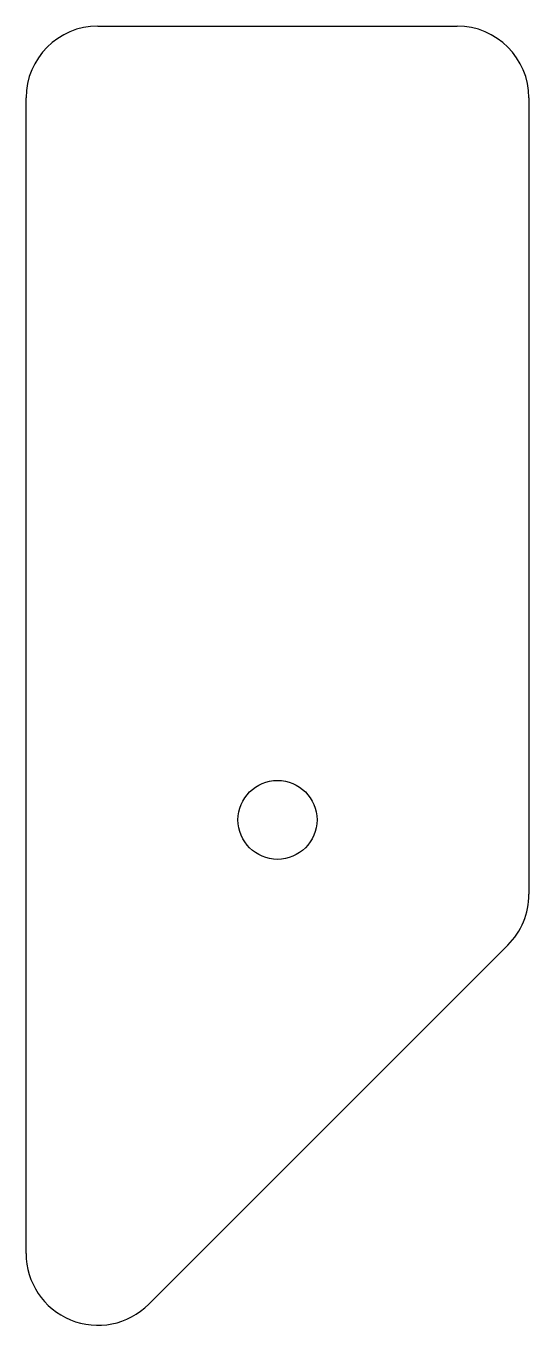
# Model space of a CAD drawing. Extents: x 208.3 to 222.3, y -73.3 to -37.
import ezdxf

# ---------------------------------------------------------------- set-up
doc = ezdxf.new("R2010")
doc.units = 0
doc.layers.get('0').update_dxf_attribs({"linetype": 'continuous'})

# ---------------------------------------------------------------- blocks, each defined once
blk = doc.blocks.new('BODY004')
at = {"color": 0}
for p, q in [((210.25, -37), (220.25, -37)), ((208.25, -71.172), (208.25, -39)), ((222.25, -39), (222.25, -61.172)), ((221.664, -62.586), (211.664, -72.586))]:
    blk.add_line(p, q, dxfattribs=at)
blk.add_circle((215.25, -59.101), 1.1, dxfattribs=at)
for centre, start, end in [((210.25, -39), 90, -180), ((220.25, -39), 0, 90), ((220.25, -61.172), -45, 0), ((210.25, -71.172), -180, -45)]:
    blk.add_arc(centre, 2, start, end, dxfattribs=at)

msp = doc.modelspace()

# ---------------------------------------------------------------- block references
at = {"color": 0}
msp.add_blockref('BODY004', (0, 0), dxfattribs=at)

doc.saveas('drawing.dxf')
